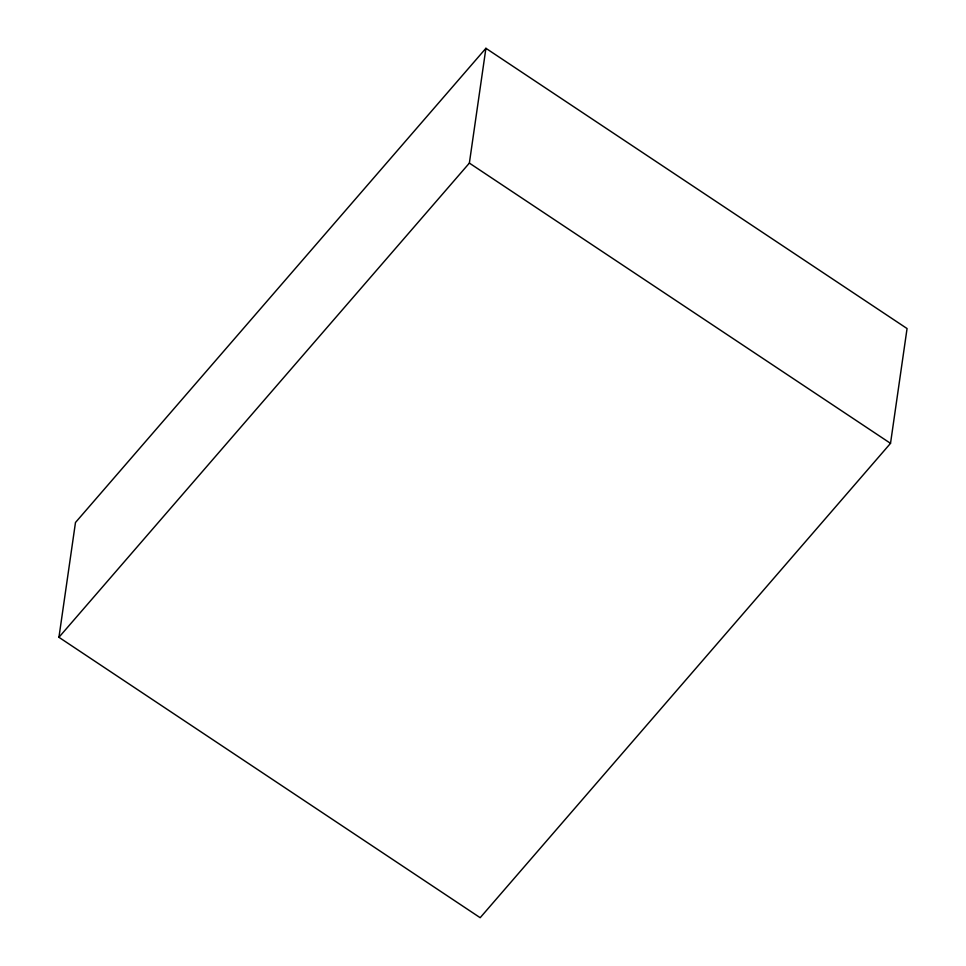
<?xml version="1.0" encoding="UTF-8"?>
<svg xmlns="http://www.w3.org/2000/svg" width="966" height="966" viewBox="0 0 966 966"><rect width="100%" height="100%" fill="white"/><g stroke="black" fill="none" stroke-linecap="round" stroke-linejoin="round"><path stroke-width="1.45" d="M58.938 637.294L75.481 522.497L485.91 48.3L907.062 328.549L890.519 443.346L480.187 917.7L58.938 637.294L469.367 163.097L485.91 48.3M469.367 163.097L890.519 443.346"/></g></svg>
